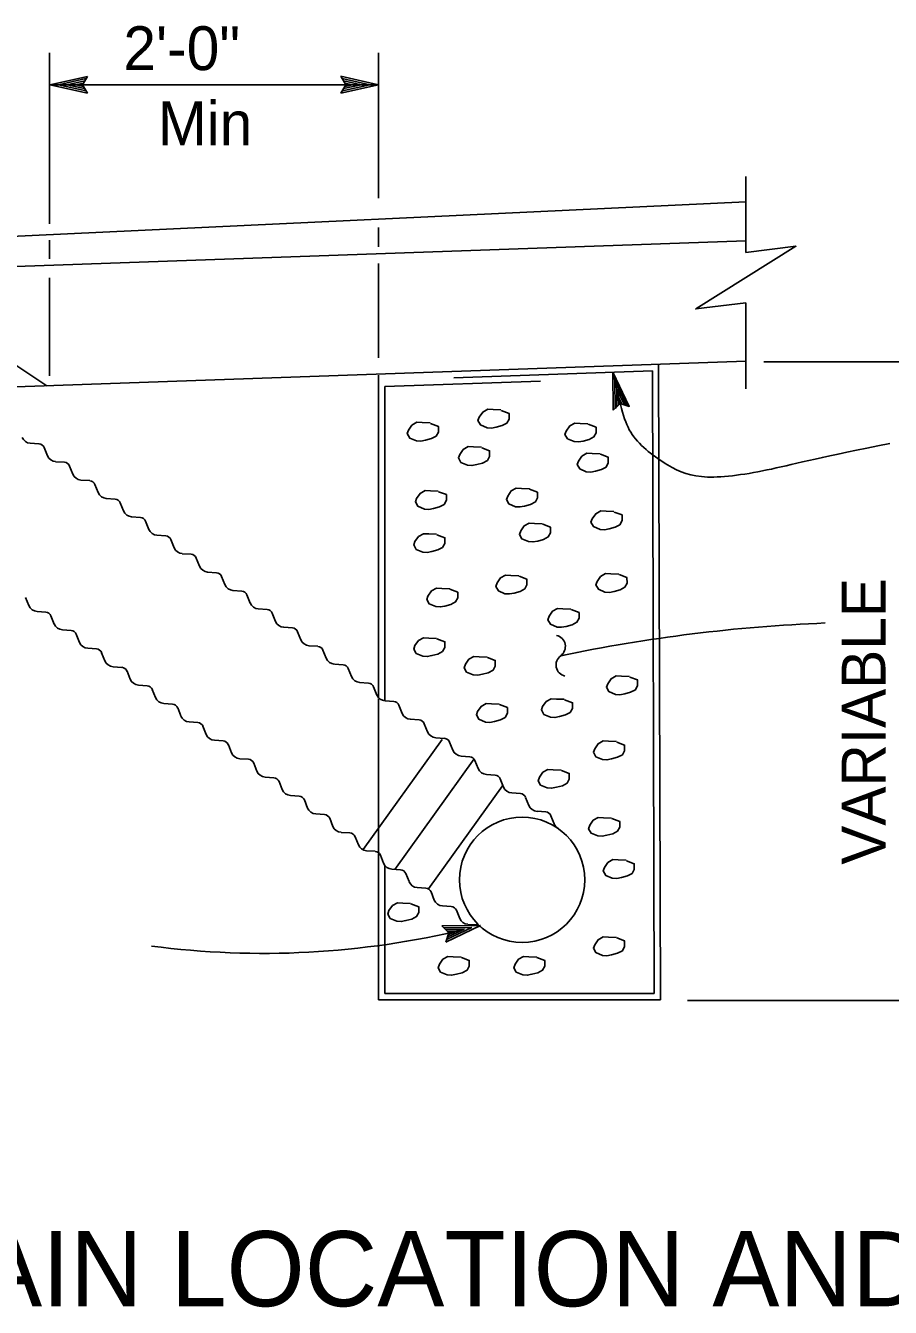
# Model space of a CAD drawing. Extents: x -894 to 866, y -472 to 714.
# Drawn here: x -123.3 to 14.8, y -176.3 to 28.4 of the extents above; entities that cross this region are included whole.
import ezdxf

# ---------------------------------------------------------------- set-up
doc = ezdxf.new("R2010")
doc.units = 0
for name, color, linetype in [('56 Stage 3 Anno', 7, 'Continuous'), ('57 Undefined', 7, 'Continuous'), ('59 Sndwall Anno', 7, 'Continuous'), ('60 Nongeo Data', 7, 'Continuous')]:
    doc.layers.add(name, color=color, linetype=linetype)

msp = doc.modelspace()

# ---------------------------------------------------------------- linework, layer by layer
at = {"layer": '56 Stage 3 Anno'}
for p, q in [((-119.43, -3.29), (-119.43, 24.03)), ((-66.93, 0.81), (-66.93, 24.03)), ((-119.39, 18.92), (-113.39, 20.25)), ((-66.93, 18.92), (-119.39, 18.92)), ((-113.39, 17.58), (-119.39, 18.92)), ((-119.39, 18.92), (-119.39, 18.92)), ((-113.61, 17.93), (-118.01, 18.92)), ((-118, 18.92), (-113.63, 19.89)), ((-116.63, 18.91), (-113.81, 19.54)), ((-113.84, 18.29), (-116.63, 18.91)), ((-115.25, 18.91), (-114.04, 19.18)), ((-114.02, 18.64), (-115.25, 18.91)), ((-113.39, 20.25), (-114.19, 18.92)), ((-114.19, 18.92), (-113.39, 17.58)), ((-113.39, 20.25), (-113.39, 20.25)), ((-72.13, 18.92), (-72.93, 20.26)), ((-72.93, 20.26), (-72.93, 20.26)), ((-72.93, 20.26), (-66.93, 18.92)), ((-72.13, 18.92), (-72.93, 20.26)), ((-72.93, 20.26), (-72.93, 20.26)), ((-72.93, 20.26), (-66.93, 18.92)), ((-66.93, 18.92), (-72.93, 17.59)), ((-72.93, 17.59), (-72.13, 18.92)), ((-66.93, 18.92), (-72.93, 17.59)), ((-72.93, 17.59), (-72.13, 18.92)), ((-72.71, 19.9), (-68.31, 18.92)), ((-72.71, 19.9), (-68.31, 18.92)), ((-68.32, 18.91), (-72.69, 17.95)), ((-68.32, 18.91), (-72.69, 17.95)), ((-69.69, 18.92), (-72.51, 18.29)), ((-69.69, 18.92), (-72.51, 18.29)), ((-72.48, 19.54), (-69.69, 18.92)), ((-72.48, 19.54), (-69.69, 18.92)), ((-72.3, 19.19), (-71.07, 18.92)), ((-72.3, 19.19), (-71.07, 18.92)), ((-71.07, 18.92), (-72.28, 18.65)), ((-71.07, 18.92), (-72.28, 18.65)), ((-66.93, 18.92), (-66.93, 18.92)), ((-66.93, 18.92), (-66.93, 18.92)), ((-113.39, 17.58), (-113.39, 17.58)), ((-72.93, 17.59), (-72.93, 17.59)), ((-72.93, 17.59), (-72.93, 17.59)), ((-66.93, -6.95), (-66.93, -3.89)), ((-119.43, -8.88), (-119.43, -5.93)), ((-66.93, -24.67), (-66.93, -9.65)), ((-119.43, -27.56), (-119.43, -11.94)), ((23.42, -25.34), (-5.4, -25.34)), ((-56.81, -115.41), (-50.66, -115.32)), ((-55.72, -116.52), (-56.81, -115.41)), ((-56.81, -115.41), (-56.81, -115.41)), ((-56.51, -115.7), (-52, -115.64)), ((-56.2, -116), (-53.35, -115.96)), ((-50.66, -115.32), (-56.19, -118)), ((-56.19, -118), (-55.72, -116.52)), ((-52.01, -115.64), (-56.04, -117.6)), ((-53.35, -115.96), (-55.95, -117.22)), ((-55.95, -116.29), (-54.69, -116.28)), ((-54.69, -116.28), (-55.81, -116.82)), ((-50.66, -115.32), (-50.66, -115.32)), ((-56.19, -118), (-56.19, -118)), ((22.55, -127.33), (-17.59, -127.33))]:
    msp.add_line(p, q, dxfattribs=at)
msp.add_lwpolyline([(-29.46, -33.05), (-29.51, -27), (-26.9, -32.45), (-27.28, -32.33), (-29.19, -28.33), (-29.16, -32.76), (-28.87, -32.48), (-28.89, -29.65), (-27.67, -32.2), (-28.06, -32.08), (-28.59, -30.97), (-28.58, -32.2), (-28.35, -31.98), (-26.9, -32.45), (-28.35, -31.98)], close=True, dxfattribs=at)
for centre, radius, start, end in [((14.96, -325.45), 258.63, 92.3464, 101.7787), ((-38.9, -70.8), 1.81, 306.0298, 77.5275), ((-36.77, -73.74), 1.81, 126.0298, 257.5275), ((-85.33, 16.25), 136.05, 262.461, 283.6734)]:
    msp.add_arc(centre, radius, start, end, dxfattribs=at)
msp.add_open_spline([(14.72, -38.4), (4.15, -40.41), (-4.53, -42.79), (-15.38, -44.32), (-20.5, -42.29), (-27.36, -37.18), (-28.17, -32.74), (-29.51, -27)], degree=3, dxfattribs=at)
at = {"layer": '59 Sndwall Anno'}
for points in [[(-47.38, -33.01), (-48.64, -32.96), (-49.49, -32.91), (-50.29, -33.37), (-50.84, -34.17), (-51.04, -34.72), (-50.64, -35.42), (-49.59, -35.87), (-48.89, -35.92), (-48.13, -35.77), (-47.18, -35.52), (-46.43, -35.12), (-46.08, -34.47), (-46.08, -33.56), (-47.33, -33.09)], [(-58.68, -35.09), (-59.93, -35.04), (-60.78, -34.99), (-61.59, -35.44), (-62.14, -36.25), (-62.34, -36.8), (-61.94, -37.5), (-60.88, -37.95), (-60.18, -38), (-59.43, -37.85), (-58.47, -37.6), (-57.72, -37.19), (-57.37, -36.54), (-57.37, -35.64), (-58.62, -35.17)], [(-33.49, -35.22), (-34.75, -35.17), (-35.6, -35.12), (-36.4, -35.57), (-36.95, -36.38), (-37.15, -36.93), (-36.75, -37.63), (-35.7, -38.08), (-35, -38.13), (-34.24, -37.98), (-33.29, -37.73), (-32.54, -37.32), (-32.19, -36.67), (-32.19, -35.77), (-33.44, -35.3)], [(-50.5, -38.98), (-51.75, -38.93), (-52.61, -38.88), (-53.41, -39.34), (-53.96, -40.14), (-54.16, -40.69), (-53.76, -41.39), (-52.7, -41.85), (-52, -41.89), (-51.25, -41.74), (-50.3, -41.49), (-49.54, -41.09), (-49.19, -40.44), (-49.19, -39.53), (-50.45, -39.06)], [(-31.55, -40.02), (-32.8, -39.97), (-33.65, -39.92), (-34.46, -40.38), (-35.01, -41.18), (-35.21, -41.73), (-34.8, -42.43), (-33.75, -42.88), (-33.05, -42.93), (-32.3, -42.78), (-31.34, -42.53), (-30.59, -42.13), (-30.24, -41.48), (-30.24, -40.57), (-31.49, -40.1)], [(-57.38, -45.99), (-58.63, -45.94), (-59.49, -45.89), (-60.29, -46.35), (-60.84, -47.15), (-61.04, -47.7), (-60.64, -48.4), (-59.58, -48.85), (-58.88, -48.9), (-58.13, -48.75), (-57.18, -48.5), (-56.42, -48.1), (-56.07, -47.45), (-56.07, -46.54), (-57.33, -46.07)], [(-42.84, -45.6), (-44.09, -45.55), (-44.95, -45.51), (-45.75, -45.96), (-46.3, -46.76), (-46.5, -47.31), (-46.1, -48.02), (-45.04, -48.47), (-44.34, -48.51), (-43.59, -48.36), (-42.64, -48.11), (-41.88, -47.71), (-41.53, -47.06), (-41.54, -46.15), (-42.79, -45.68)], [(-40.76, -51.19), (-42.02, -51.14), (-42.87, -51.09), (-43.67, -51.54), (-44.22, -52.34), (-44.42, -52.9), (-44.02, -53.6), (-42.97, -54.05), (-42.27, -54.1), (-41.51, -53.95), (-40.56, -53.69), (-39.81, -53.29), (-39.46, -52.64), (-39.46, -51.74), (-40.71, -51.26)], [(-29.34, -49.24), (-30.59, -49.19), (-31.45, -49.14), (-32.25, -49.59), (-32.8, -50.4), (-33, -50.95), (-32.6, -51.65), (-31.54, -52.1), (-30.84, -52.15), (-30.09, -52), (-29.14, -51.75), (-28.38, -51.34), (-28.03, -50.69), (-28.03, -49.79), (-29.29, -49.32)], [(-57.64, -52.87), (-58.89, -52.82), (-59.75, -52.78), (-60.55, -53.23), (-61.1, -54.03), (-61.3, -54.58), (-60.9, -55.28), (-59.84, -55.74), (-59.14, -55.78), (-58.39, -55.63), (-57.44, -55.38), (-56.68, -54.98), (-56.33, -54.33), (-56.33, -53.42), (-57.59, -52.95)], [(-28.56, -59.23), (-29.82, -59.19), (-30.67, -59.14), (-31.47, -59.59), (-32.02, -60.39), (-32.22, -60.94), (-31.82, -61.65), (-30.77, -62.1), (-30.06, -62.15), (-29.31, -61.99), (-28.36, -61.74), (-27.61, -61.34), (-27.25, -60.69), (-27.26, -59.78), (-28.51, -59.31)], [(-44.53, -59.49), (-45.78, -59.44), (-46.63, -59.4), (-47.44, -59.85), (-47.99, -60.65), (-48.19, -61.2), (-47.79, -61.91), (-46.73, -62.36), (-46.03, -62.4), (-45.28, -62.25), (-44.32, -62), (-43.57, -61.6), (-43.22, -60.95), (-43.22, -60.04), (-44.47, -59.57)], [(-55.56, -61.57), (-56.82, -61.52), (-57.67, -61.47), (-58.47, -61.92), (-59.02, -62.73), (-59.22, -63.28), (-58.82, -63.98), (-57.77, -64.43), (-57.06, -64.48), (-56.31, -64.33), (-55.36, -64.08), (-54.61, -63.68), (-54.26, -63.02), (-54.26, -62.12), (-55.51, -61.65)], [(-36.22, -64.82), (-37.47, -64.77), (-38.33, -64.72), (-39.13, -65.17), (-39.68, -65.97), (-39.88, -66.53), (-39.48, -67.23), (-38.42, -67.68), (-37.72, -67.73), (-36.97, -67.58), (-36.02, -67.32), (-35.26, -66.92), (-34.91, -66.27), (-34.91, -65.37), (-36.17, -64.89)], [(-57.64, -69.49), (-58.89, -69.44), (-59.75, -69.39), (-60.55, -69.84), (-61.1, -70.65), (-61.3, -71.2), (-60.9, -71.9), (-59.84, -72.35), (-59.14, -72.4), (-58.39, -72.25), (-57.44, -72), (-56.68, -71.59), (-56.33, -70.94), (-56.33, -70.04), (-57.59, -69.57)], [(-49.59, -72.47), (-50.84, -72.43), (-51.7, -72.38), (-52.5, -72.83), (-53.05, -73.63), (-53.25, -74.18), (-52.85, -74.89), (-51.79, -75.34), (-51.09, -75.39), (-50.34, -75.23), (-49.39, -74.98), (-48.63, -74.58), (-48.28, -73.93), (-48.29, -73.02), (-49.54, -72.55)], [(-26.87, -75.59), (-28.13, -75.54), (-28.98, -75.49), (-29.78, -75.94), (-30.33, -76.75), (-30.53, -77.3), (-30.13, -78), (-29.08, -78.45), (-28.38, -78.5), (-27.62, -78.35), (-26.67, -78.1), (-25.92, -77.7), (-25.57, -77.04), (-25.57, -76.14), (-26.82, -75.67)], [(-37.26, -79.22), (-38.51, -79.18), (-39.37, -79.13), (-40.17, -79.58), (-40.72, -80.38), (-40.92, -80.93), (-40.52, -81.64), (-39.46, -82.09), (-38.76, -82.14), (-38.01, -81.99), (-37.05, -81.73), (-36.3, -81.33), (-35.95, -80.68), (-35.95, -79.78), (-37.21, -79.3)], [(-47.64, -80), (-48.9, -79.96), (-49.75, -79.91), (-50.55, -80.36), (-51.1, -81.16), (-51.3, -81.71), (-50.9, -82.42), (-49.85, -82.87), (-49.15, -82.92), (-48.39, -82.76), (-47.44, -82.51), (-46.69, -82.11), (-46.34, -81.46), (-46.34, -80.55), (-47.59, -80.08)], [(-28.95, -85.97), (-30.2, -85.93), (-31.06, -85.88), (-31.86, -86.33), (-32.41, -87.13), (-32.61, -87.69), (-32.21, -88.39), (-31.15, -88.84), (-30.45, -88.89), (-29.7, -88.74), (-28.75, -88.48), (-27.99, -88.08), (-27.64, -87.43), (-27.64, -86.53), (-28.9, -86.05)], [(-37.78, -90.52), (-39.03, -90.47), (-39.88, -90.42), (-40.69, -90.87), (-41.24, -91.68), (-41.44, -92.23), (-41.04, -92.93), (-39.98, -93.38), (-39.28, -93.43), (-38.53, -93.28), (-37.57, -93.03), (-36.82, -92.62), (-36.47, -91.97), (-36.47, -91.07), (-37.72, -90.6)], [(-29.73, -98.18), (-30.98, -98.13), (-31.84, -98.08), (-32.64, -98.53), (-33.19, -99.34), (-33.39, -99.89), (-32.99, -100.59), (-31.93, -101.04), (-31.23, -101.09), (-30.48, -100.94), (-29.53, -100.69), (-28.77, -100.28), (-28.42, -99.63), (-28.42, -98.73), (-29.68, -98.26)], [(-27.39, -104.93), (-28.65, -104.88), (-29.5, -104.83), (-30.3, -105.28), (-30.85, -106.09), (-31.05, -106.64), (-30.65, -107.34), (-29.6, -107.79), (-28.89, -107.84), (-28.14, -107.69), (-27.19, -107.44), (-26.44, -107.03), (-26.09, -106.38), (-26.09, -105.48), (-27.34, -105.01)], [(-61.79, -111.81), (-63.05, -111.76), (-63.9, -111.71), (-64.7, -112.16), (-65.25, -112.97), (-65.45, -113.52), (-65.05, -114.22), (-64, -114.67), (-63.29, -114.72), (-62.54, -114.57), (-61.59, -114.32), (-60.84, -113.91), (-60.49, -113.26), (-60.49, -112.36), (-61.74, -111.89)], [(-28.95, -117.26), (-30.2, -117.21), (-31.06, -117.16), (-31.86, -117.61), (-32.41, -118.42), (-32.61, -118.97), (-32.21, -119.67), (-31.15, -120.12), (-30.45, -120.17), (-29.7, -120.02), (-28.75, -119.77), (-27.99, -119.37), (-27.64, -118.71), (-27.64, -117.81), (-28.9, -117.34)], [(-53.74, -120.38), (-55, -120.33), (-55.85, -120.28), (-56.65, -120.73), (-57.2, -121.53), (-57.4, -122.09), (-57, -122.79), (-55.95, -123.24), (-55.25, -123.29), (-54.49, -123.14), (-53.54, -122.88), (-52.79, -122.48), (-52.44, -121.83), (-52.44, -120.93), (-53.69, -120.45)], [(-41.67, -120.38), (-42.93, -120.33), (-43.78, -120.28), (-44.58, -120.73), (-45.13, -121.53), (-45.33, -122.09), (-44.93, -122.79), (-43.88, -123.24), (-43.17, -123.29), (-42.42, -123.14), (-41.47, -122.88), (-40.72, -122.48), (-40.37, -121.83), (-40.37, -120.93), (-41.62, -120.45)]]:
    msp.add_lwpolyline(points, dxfattribs=at)
at = {"layer": '60 Nongeo Data'}
for p, q in [((-185.12, 14.12), (-119.85, -29.15)), ((-8.28, -7.89), (-8.28, 4.27)), ((-147.43, -6.34), (-8.28, 0.23)), ((-8.28, -5.99), (-159.85, -11.35)), ((-8.28, -29.62), (-8.28, -15.89)), ((-130.5, -29.55), (-8.28, -25.25)), ((-21.93, -127.21), (-22.21, -25.75)), ((-66.93, -27.48), (-66.93, -79.04)), ((-65.93, -29.28), (-41.05, -28.4)), ((-54.88, -27.89), (-23.2, -26.77)), ((-22.93, -126.21), (-23.2, -26.77)), ((-65.93, -29.28), (-65.93, -79.47)), ((-121.12, -38.44), (-122.51, -38.34)), ((-119.77, -40.33), (-120.29, -39.04)), ((-117.07, -41.37), (-118.47, -41.28)), ((-115.72, -43.27), (-116.24, -41.98)), ((-113.03, -44.31), (-114.42, -44.21)), ((-111.68, -46.21), (-112.2, -44.91)), ((-108.98, -47.25), (-110.38, -47.15)), ((-107.63, -49.15), (-108.15, -47.85)), ((-104.94, -50.19), (-106.33, -50.09)), ((-103.59, -52.09), (-104.11, -50.79)), ((-100.89, -53.13), (-102.29, -53.03)), ((-99.54, -55.03), (-100.06, -53.73)), ((-96.85, -56.07), (-98.24, -55.97)), ((-95.49, -57.97), (-96.02, -56.67)), ((-92.8, -59.01), (-94.2, -58.91)), ((-91.45, -60.91), (-91.97, -59.61)), ((-122.73, -64.26), (-123.25, -62.96)), ((-88.76, -61.95), (-90.15, -61.85)), ((-87.41, -63.85), (-87.93, -62.55)), ((-120.03, -65.3), (-121.43, -65.2)), ((-84.71, -64.89), (-86.11, -64.79)), ((-83.36, -66.78), (-83.88, -65.49)), ((-118.68, -67.2), (-119.21, -65.9)), ((-115.99, -68.24), (-117.39, -68.14)), ((-114.64, -70.14), (-115.16, -68.84)), ((-80.67, -67.82), (-82.06, -67.73)), ((-79.31, -69.72), (-79.84, -68.43)), ((-111.94, -71.18), (-113.34, -71.08)), ((-76.62, -70.76), (-78.02, -70.66)), ((-75.27, -72.66), (-75.79, -71.37)), ((-110.59, -73.07), (-111.12, -71.78)), ((-72.58, -73.7), (-73.97, -73.6)), ((-107.9, -74.12), (-109.3, -74.02)), ((-106.55, -76.01), (-107.07, -74.72)), ((-71.22, -75.6), (-71.75, -74.3)), ((-103.85, -77.05), (-105.25, -76.96)), ((-102.5, -78.95), (-103.03, -77.66)), ((-68.53, -76.64), (-69.93, -76.54)), ((-67.18, -78.54), (-67.7, -77.24)), ((-66.93, -79.16), (-66.93, -103.76)), ((-64.49, -79.58), (-65.88, -79.48)), ((-99.81, -79.99), (-101.21, -79.89)), ((-98.46, -81.89), (-98.98, -80.59)), ((-63.13, -81.48), (-63.66, -80.18)), ((-95.76, -82.93), (-97.16, -82.83)), ((-94.41, -84.83), (-94.94, -83.53)), ((-60.44, -82.52), (-61.84, -82.42)), ((-59.09, -84.42), (-59.61, -83.12)), ((-91.72, -85.87), (-93.12, -85.77)), ((-69.35, -103.2), (-56.77, -85.62)), ((-56.4, -85.46), (-57.79, -85.36)), ((-90.37, -87.77), (-90.89, -86.47)), ((-55.04, -87.36), (-55.57, -86.06)), ((-87.67, -88.81), (-89.07, -88.71)), ((-86.32, -90.71), (-86.85, -89.41)), ((-64.3, -106.38), (-51.66, -88.73)), ((-52.35, -88.4), (-53.75, -88.3)), ((-51, -90.3), (-51.52, -89)), ((-83.63, -91.75), (-85.03, -91.65)), ((-48.31, -91.34), (-49.7, -91.24)), ((-46.95, -93.23), (-47.48, -91.94)), ((-82.28, -93.65), (-82.8, -92.35)), ((-58.94, -109.49), (-47.14, -93.02)), ((-79.58, -94.69), (-80.98, -94.59)), ((-78.23, -96.59), (-78.76, -95.29)), ((-44.26, -94.27), (-45.66, -94.18)), ((-42.91, -96.17), (-43.43, -94.88)), ((-75.54, -97.63), (-76.94, -97.53)), ((-74.19, -99.52), (-74.71, -98.23)), ((-40.22, -97.21), (-41.61, -97.11)), ((-38.86, -99.11), (-39.39, -97.82)), ((-71.49, -100.57), (-72.89, -100.47)), ((-70.14, -102.46), (-70.67, -101.17)), ((-67.45, -103.5), (-68.85, -103.41)), ((-66.93, -103.89), (-66.93, -127.21)), ((-66.1, -105.4), (-66.62, -104.11)), ((-65.93, -105.72), (-65.93, -126.21)), ((-63.4, -106.44), (-64.8, -106.34)), ((-62.05, -108.34), (-62.58, -107.04)), ((-59.36, -109.38), (-60.76, -109.28)), ((-58.01, -111.28), (-58.53, -109.98)), ((-55.31, -112.32), (-56.71, -112.22)), ((-53.96, -114.22), (-54.49, -112.92)), ((-51.27, -115.26), (-52.67, -115.16)), ((-65.93, -126.21), (-22.93, -126.21)), ((-66.93, -127.21), (-21.93, -127.21))]:
    msp.add_line(p, q, dxfattribs=at)
msp.add_lwpolyline([(-8.28, -7.89), (-0.28, -6.89), (-16.28, -16.89), (-8.28, -15.89)], dxfattribs=at)
msp.add_circle((-43.99, -108.04), 10, dxfattribs=at)
for centre, radius, start, end in [((-122.41, -36.83), 1.51, 201.994, 266.006), ((-121.18, -39.4), 0.966, 21.994, 86.0069), ((-118.36, -39.77), 1.51, 201.994, 266.006), ((-117.14, -42.34), 0.966, 21.994, 86.0069), ((-114.32, -42.71), 1.51, 201.994, 266.006), ((-113.09, -45.28), 0.966, 21.994, 86.0069), ((-110.27, -45.65), 1.51, 201.994, 266.006), ((-109.05, -48.22), 0.966, 21.994, 86.0069), ((-106.23, -48.58), 1.51, 201.994, 266.006), ((-105, -51.15), 0.966, 21.994, 86.0069), ((-102.18, -51.52), 1.51, 201.994, 266.006), ((-100.96, -54.09), 0.966, 21.994, 86.0069), ((-98.14, -54.46), 1.51, 201.994, 266.006), ((-96.91, -57.03), 0.966, 21.994, 86.0069), ((-94.09, -57.4), 1.51, 201.994, 266.006), ((-92.87, -59.97), 0.966, 21.994, 86.0069), ((-90.05, -60.34), 1.51, 201.994, 266.006), ((-88.82, -62.91), 0.966, 21.994, 86.0069), ((-121.33, -63.69), 1.51, 201.994, 266.006), ((-120.1, -66.26), 0.966, 21.994, 86.0069), ((-86, -63.28), 1.51, 201.994, 266.006), ((-84.78, -65.85), 0.966, 21.994, 86.0069), ((-117.28, -66.63), 1.51, 201.994, 266.006), ((-81.96, -66.22), 1.51, 201.994, 266.006), ((-116.06, -69.2), 0.966, 21.994, 86.0069), ((-80.73, -68.79), 0.966, 21.994, 86.0069), ((-113.24, -69.57), 1.51, 201.994, 266.006), ((-112.01, -72.14), 0.966, 21.994, 86.0069), ((-77.91, -69.16), 1.51, 201.994, 266.006), ((-76.69, -71.73), 0.966, 21.994, 86.0069), ((-109.19, -72.51), 1.51, 201.994, 266.006), ((-73.87, -72.1), 1.51, 201.994, 266.006), ((-107.97, -75.08), 0.966, 21.994, 86.0069), ((-72.64, -74.67), 0.966, 21.994, 86.0069), ((-69.82, -75.03), 1.51, 201.994, 266.006), ((-105.15, -75.45), 1.51, 201.994, 266.006), ((-103.92, -78.02), 0.966, 21.994, 86.0069), ((-68.6, -77.6), 0.966, 21.994, 86.0069), ((-101.1, -78.39), 1.51, 201.994, 266.006), ((-65.78, -77.97), 1.51, 201.994, 266.006), ((-64.55, -80.54), 0.966, 21.994, 86.0069), ((-99.88, -80.96), 0.966, 21.994, 86.0069), ((-61.73, -80.91), 1.51, 201.994, 266.006), ((-97.06, -81.33), 1.51, 201.994, 266.006), ((-95.83, -83.9), 0.966, 21.994, 86.0069), ((-60.51, -83.48), 0.966, 21.994, 86.0069), ((-93.01, -84.26), 1.51, 201.994, 266.006), ((-91.79, -86.83), 0.966, 21.994, 86.0069), ((-57.69, -83.85), 1.51, 201.994, 266.006), ((-56.46, -86.42), 0.966, 21.994, 86.0069), ((-88.97, -87.2), 1.51, 201.994, 266.006), ((-53.64, -86.79), 1.51, 201.994, 266.006), ((-87.74, -89.77), 0.966, 21.994, 86.0069), ((-52.42, -89.36), 0.966, 21.994, 86.0069), ((-84.92, -90.14), 1.51, 201.994, 266.006), ((-83.7, -92.71), 0.966, 21.994, 86.0069), ((-49.6, -89.73), 1.51, 201.994, 266.006), ((-48.37, -92.3), 0.966, 21.994, 86.0069), ((-80.88, -93.08), 1.51, 201.994, 266.006), ((-45.55, -92.67), 1.51, 201.994, 266.006), ((-79.65, -95.65), 0.966, 21.994, 86.0069), ((-44.33, -95.24), 0.966, 21.994, 86.0069), ((-41.51, -95.61), 1.51, 201.994, 266.006), ((-76.83, -96.02), 1.51, 201.994, 266.006), ((-75.61, -98.59), 0.966, 21.994, 86.0069), ((-40.28, -98.18), 0.966, 21.994, 86.0069), ((-72.79, -98.96), 1.51, 201.994, 266.006), ((-37.46, -98.55), 1.51, 201.994, 239.0787), ((-71.56, -101.53), 0.966, 21.994, 86.0069), ((-68.74, -101.9), 1.51, 201.994, 266.006), ((-67.52, -104.47), 0.966, 21.994, 86.0069), ((-64.7, -104.84), 1.51, 201.994, 266.006), ((-63.47, -107.41), 0.966, 21.994, 86.0069), ((-60.65, -107.78), 1.51, 201.994, 266.006), ((-59.43, -110.35), 0.966, 21.994, 86.0069), ((-56.61, -110.71), 1.51, 201.994, 266.006), ((-55.38, -113.28), 0.966, 21.994, 86.0069), ((-52.56, -113.65), 1.51, 201.994, 266.006), ((-51.34, -116.22), 0.966, 44.2168, 86.0069)]:
    msp.add_arc(centre, radius, start, end, dxfattribs=at)

# ---------------------------------------------------------------- texts
at = {"layer": '57 Undefined'}
for s, height, p in [('2\'-0"', 7, (-107.65, 21.25)), ('Min', 7, (-102.15, 9.25)), ('UNDERDRAIN LOCATION AND', 12, (-211.55, -176.15))]:
    msp.add_text(s, height=height, dxfattribs=at).set_placement(p)
msp.add_text('VARIABLE', height=7, rotation=90, dxfattribs=at).set_placement((14.02, -105.64))

doc.saveas('drawing.dxf')
